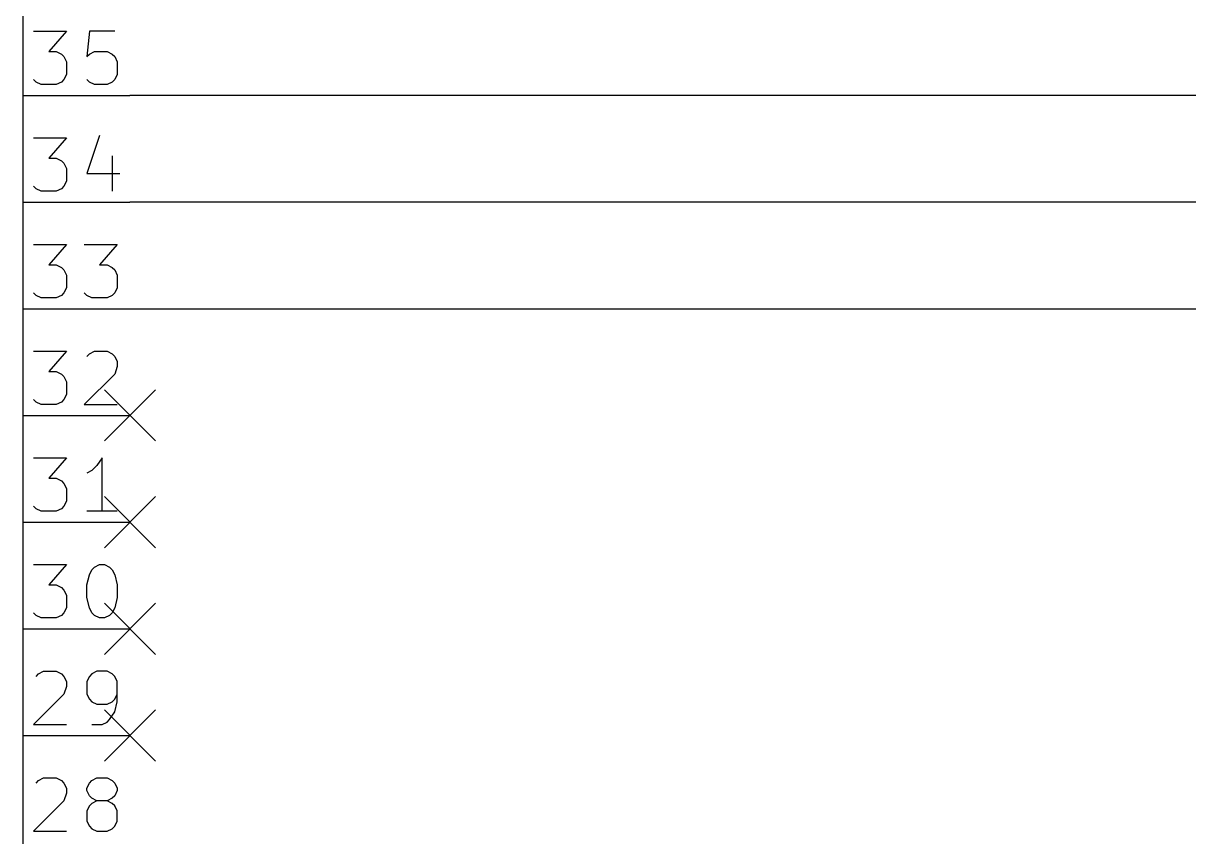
# Model space of a CAD drawing. Extents: x 0.4 to 11.3, y -7.9 to -0.4.
# Drawn here: x 6.2 to 7.292, y -2.745 to -1.982 of the extents above; entities that cross this region are included whole.
import ezdxf

# ---------------------------------------------------------------- set-up
doc = ezdxf.new("R2010")
doc.units = 0
doc.header["$MEASUREMENT"] = 0
for name, color, linetype in [('BLUE2', 5, 'CONTINUOUS'), ('GREEN3', 91, 'CONTINUOUS'), ('LYELLOW', 51, 'CONTINUOUS'), ('RED2', 1, 'CONTINUOUS'), ('RED3', 11, 'CONTINUOUS')]:
    doc.layers.add(name, color=color, linetype=linetype)

msp = doc.modelspace()

# ---------------------------------------------------------------- linework, layer by layer
at = {"layer": 'BLUE2', "linetype": 'CONTINUOUS'}
for p, q in [((6.276, -2.326), (6.324, -2.374)), ((6.324, -2.326), (6.276, -2.374)), ((6.276, -2.426), (6.324, -2.474)), ((6.324, -2.426), (6.276, -2.474)), ((6.276, -2.526), (6.324, -2.574)), ((6.324, -2.526), (6.276, -2.574)), ((6.276, -2.626), (6.324, -2.674)), ((6.324, -2.626), (6.276, -2.674))]:
    msp.add_line(p, q, dxfattribs=at)
at = {"layer": 'GREEN3', "linetype": 'CONTINUOUS'}
for p, q in [((8.7, -2.05), (6.3, -2.05)), ((8.9, -2.15), (6.3, -2.15)), ((6.3, -2.25), (8.8, -2.25))]:
    msp.add_line(p, q, dxfattribs=at)
at = {"layer": 'LYELLOW', "linetype": 'CONTINUOUS'}
msp.add_line((6.2, -3.55), (6.2, -1.45), dxfattribs=at)
at = {"layer": 'RED2', "linetype": 'CONTINUOUS'}
for p, q in [((6.2, -3.55), (6.2, -1.45)), ((6.2, -2.05), (6.3, -2.05)), ((6.2, -2.05), (6.3, -2.05)), ((6.2, -2.15), (6.3, -2.15)), ((6.2, -2.15), (6.3, -2.15)), ((6.2, -2.25), (6.3, -2.25)), ((6.2, -2.25), (6.3, -2.25)), ((6.2, -2.35), (6.3, -2.35)), ((6.2, -2.35), (6.3, -2.35)), ((6.2, -2.45), (6.3, -2.45)), ((6.2, -2.45), (6.3, -2.45)), ((6.2, -2.55), (6.3, -2.55)), ((6.2, -2.55), (6.3, -2.55)), ((6.2, -2.65), (6.3, -2.65)), ((6.2, -2.65), (6.3, -2.65))]:
    msp.add_line(p, q, dxfattribs=at)
at = {"layer": 'RED3', "linetype": 'CONTINUOUS'}
for p, q in [((6.20952, -1.98988), (6.24048, -1.98988)), ((6.20952, -1.98988), (6.24048, -1.98988)), ((6.24048, -1.98988), (6.22381, -2.00893)), ((6.24048, -1.98988), (6.22381, -2.00893)), ((6.2619, -1.98988), (6.25952, -2.01369)), ((6.2619, -1.98988), (6.25952, -2.01369)), ((6.28571, -1.98988), (6.2619, -1.98988)), ((6.28571, -1.98988), (6.2619, -1.98988)), ((6.22381, -2.00893), (6.23095, -2.00893)), ((6.22381, -2.00893), (6.23095, -2.00893)), ((6.23095, -2.00893), (6.23571, -2.01131)), ((6.23095, -2.00893), (6.23571, -2.01131)), ((6.2619, -2.01131), (6.26667, -2.00893)), ((6.2619, -2.01131), (6.26667, -2.00893)), ((6.26667, -2.00893), (6.27857, -2.00893)), ((6.26667, -2.00893), (6.27857, -2.00893)), ((6.27857, -2.00893), (6.28333, -2.01131)), ((6.27857, -2.00893), (6.28333, -2.01131)), ((6.23571, -2.01131), (6.23809, -2.01369)), ((6.23571, -2.01131), (6.23809, -2.01369)), ((6.23809, -2.01369), (6.24048, -2.01845)), ((6.23809, -2.01369), (6.24048, -2.01845)), ((6.24048, -2.01845), (6.24048, -2.03035)), ((6.24048, -2.01845), (6.24048, -2.03035)), ((6.25952, -2.01369), (6.2619, -2.01131)), ((6.25952, -2.01369), (6.2619, -2.01131)), ((6.28333, -2.01131), (6.28571, -2.01369)), ((6.28333, -2.01131), (6.28571, -2.01369)), ((6.28571, -2.01369), (6.28809, -2.01845)), ((6.28571, -2.01369), (6.28809, -2.01845)), ((6.28809, -2.01845), (6.28809, -2.03035)), ((6.28809, -2.01845), (6.28809, -2.03035)), ((6.24048, -2.03035), (6.23809, -2.03512)), ((6.24048, -2.03035), (6.23809, -2.03512)), ((6.28809, -2.03035), (6.28571, -2.03512)), ((6.28809, -2.03035), (6.28571, -2.03512)), ((6.21191, -2.0375), (6.20952, -2.03512)), ((6.21191, -2.0375), (6.20952, -2.03512)), ((6.21667, -2.03988), (6.21191, -2.0375)), ((6.21667, -2.03988), (6.21191, -2.0375)), ((6.23095, -2.03988), (6.21667, -2.03988)), ((6.23095, -2.03988), (6.21667, -2.03988)), ((6.23571, -2.0375), (6.23095, -2.03988)), ((6.23571, -2.0375), (6.23095, -2.03988)), ((6.23809, -2.03512), (6.23571, -2.0375)), ((6.23809, -2.03512), (6.23571, -2.0375)), ((6.2619, -2.0375), (6.25952, -2.03512)), ((6.2619, -2.0375), (6.25952, -2.03512)), ((6.26667, -2.03988), (6.2619, -2.0375)), ((6.26667, -2.03988), (6.2619, -2.0375)), ((6.27857, -2.03988), (6.26667, -2.03988)), ((6.27857, -2.03988), (6.26667, -2.03988)), ((6.28333, -2.0375), (6.27857, -2.03988)), ((6.28333, -2.0375), (6.27857, -2.03988)), ((6.28571, -2.03512), (6.28333, -2.0375)), ((6.28571, -2.03512), (6.28333, -2.0375)), ((6.20952, -2.08988), (6.24048, -2.08988)), ((6.20952, -2.08988), (6.24048, -2.08988)), ((6.24048, -2.08988), (6.22381, -2.10893)), ((6.24048, -2.08988), (6.22381, -2.10893)), ((6.27143, -2.0875), (6.25952, -2.12321)), ((6.27143, -2.0875), (6.25952, -2.12321)), ((6.28333, -2.10655), (6.28333, -2.13988)), ((6.28333, -2.10655), (6.28333, -2.13988)), ((6.22381, -2.10893), (6.23095, -2.10893)), ((6.22381, -2.10893), (6.23095, -2.10893)), ((6.23095, -2.10893), (6.23571, -2.11131)), ((6.23095, -2.10893), (6.23571, -2.11131)), ((6.23571, -2.11131), (6.23809, -2.11369)), ((6.23571, -2.11131), (6.23809, -2.11369)), ((6.23809, -2.11369), (6.24048, -2.11845)), ((6.23809, -2.11369), (6.24048, -2.11845)), ((6.24048, -2.11845), (6.24048, -2.13035)), ((6.24048, -2.11845), (6.24048, -2.13035)), ((6.25952, -2.12321), (6.29047, -2.12321)), ((6.25952, -2.12321), (6.29047, -2.12321)), ((6.21191, -2.1375), (6.20952, -2.13512)), ((6.21191, -2.1375), (6.20952, -2.13512)), ((6.21667, -2.13988), (6.21191, -2.1375)), ((6.21667, -2.13988), (6.21191, -2.1375)), ((6.23095, -2.13988), (6.21667, -2.13988)), ((6.23095, -2.13988), (6.21667, -2.13988)), ((6.23571, -2.1375), (6.23095, -2.13988)), ((6.23571, -2.1375), (6.23095, -2.13988)), ((6.23809, -2.13512), (6.23571, -2.1375)), ((6.23809, -2.13512), (6.23571, -2.1375)), ((6.24048, -2.13035), (6.23809, -2.13512)), ((6.24048, -2.13035), (6.23809, -2.13512)), ((6.20952, -2.18988), (6.24048, -2.18988)), ((6.20952, -2.18988), (6.24048, -2.18988)), ((6.24048, -2.18988), (6.22381, -2.20893)), ((6.24048, -2.18988), (6.22381, -2.20893)), ((6.25714, -2.18988), (6.28809, -2.18988)), ((6.25714, -2.18988), (6.28809, -2.18988)), ((6.28809, -2.18988), (6.27143, -2.20893)), ((6.28809, -2.18988), (6.27143, -2.20893)), ((6.22381, -2.20893), (6.23095, -2.20893)), ((6.22381, -2.20893), (6.23095, -2.20893)), ((6.23095, -2.20893), (6.23571, -2.21131)), ((6.23095, -2.20893), (6.23571, -2.21131)), ((6.23571, -2.21131), (6.23809, -2.21369)), ((6.23571, -2.21131), (6.23809, -2.21369)), ((6.23809, -2.21369), (6.24048, -2.21845)), ((6.23809, -2.21369), (6.24048, -2.21845)), ((6.27143, -2.20893), (6.27857, -2.20893)), ((6.27143, -2.20893), (6.27857, -2.20893)), ((6.27857, -2.20893), (6.28333, -2.21131)), ((6.27857, -2.20893), (6.28333, -2.21131)), ((6.28333, -2.21131), (6.28571, -2.21369)), ((6.28333, -2.21131), (6.28571, -2.21369)), ((6.28571, -2.21369), (6.28809, -2.21845)), ((6.28571, -2.21369), (6.28809, -2.21845)), ((6.24048, -2.21845), (6.24048, -2.23035)), ((6.24048, -2.21845), (6.24048, -2.23035)), ((6.28809, -2.21845), (6.28809, -2.23035)), ((6.28809, -2.21845), (6.28809, -2.23035)), ((6.21191, -2.2375), (6.20952, -2.23512)), ((6.21191, -2.2375), (6.20952, -2.23512)), ((6.21667, -2.23988), (6.21191, -2.2375)), ((6.21667, -2.23988), (6.21191, -2.2375)), ((6.23571, -2.2375), (6.23095, -2.23988)), ((6.23571, -2.2375), (6.23095, -2.23988)), ((6.23809, -2.23512), (6.23571, -2.2375)), ((6.23809, -2.23512), (6.23571, -2.2375)), ((6.24048, -2.23035), (6.23809, -2.23512)), ((6.24048, -2.23035), (6.23809, -2.23512)), ((6.25952, -2.2375), (6.25714, -2.23512)), ((6.25952, -2.2375), (6.25714, -2.23512)), ((6.26428, -2.23988), (6.25952, -2.2375)), ((6.26428, -2.23988), (6.25952, -2.2375)), ((6.28333, -2.2375), (6.27857, -2.23988)), ((6.28333, -2.2375), (6.27857, -2.23988)), ((6.28571, -2.23512), (6.28333, -2.2375)), ((6.28571, -2.23512), (6.28333, -2.2375)), ((6.28809, -2.23035), (6.28571, -2.23512)), ((6.28809, -2.23035), (6.28571, -2.23512)), ((6.23095, -2.23988), (6.21667, -2.23988)), ((6.23095, -2.23988), (6.21667, -2.23988)), ((6.27857, -2.23988), (6.26428, -2.23988)), ((6.27857, -2.23988), (6.26428, -2.23988)), ((6.20952, -2.28988), (6.24048, -2.28988)), ((6.20952, -2.28988), (6.24048, -2.28988)), ((6.24048, -2.28988), (6.22381, -2.30893)), ((6.24048, -2.28988), (6.22381, -2.30893)), ((6.25952, -2.29464), (6.2619, -2.29226)), ((6.25952, -2.29464), (6.2619, -2.29226)), ((6.2619, -2.29226), (6.26667, -2.28988)), ((6.2619, -2.29226), (6.26667, -2.28988)), ((6.26667, -2.28988), (6.27857, -2.28988)), ((6.26667, -2.28988), (6.27857, -2.28988)), ((6.27857, -2.28988), (6.28333, -2.29226)), ((6.27857, -2.28988), (6.28333, -2.29226)), ((6.28333, -2.29226), (6.28571, -2.29464)), ((6.28333, -2.29226), (6.28571, -2.29464)), ((6.28571, -2.29464), (6.28809, -2.2994)), ((6.28571, -2.29464), (6.28809, -2.2994)), ((6.28809, -2.30417), (6.28571, -2.31131)), ((6.28809, -2.30417), (6.28571, -2.31131)), ((6.28809, -2.2994), (6.28809, -2.30417)), ((6.28809, -2.2994), (6.28809, -2.30417)), ((6.22381, -2.30893), (6.23095, -2.30893)), ((6.22381, -2.30893), (6.23095, -2.30893)), ((6.23095, -2.30893), (6.23571, -2.31131)), ((6.23095, -2.30893), (6.23571, -2.31131)), ((6.23571, -2.31131), (6.23809, -2.31369)), ((6.23571, -2.31131), (6.23809, -2.31369)), ((6.23809, -2.31369), (6.24048, -2.31845)), ((6.23809, -2.31369), (6.24048, -2.31845)), ((6.28571, -2.31131), (6.25714, -2.33988)), ((6.28571, -2.31131), (6.25714, -2.33988)), ((6.24048, -2.31845), (6.24048, -2.33035)), ((6.24048, -2.31845), (6.24048, -2.33035)), ((6.21191, -2.3375), (6.20952, -2.33512)), ((6.21191, -2.3375), (6.20952, -2.33512)), ((6.21667, -2.33988), (6.21191, -2.3375)), ((6.21667, -2.33988), (6.21191, -2.3375)), ((6.23571, -2.3375), (6.23095, -2.33988)), ((6.23571, -2.3375), (6.23095, -2.33988)), ((6.23809, -2.33512), (6.23571, -2.3375)), ((6.23809, -2.33512), (6.23571, -2.3375)), ((6.24048, -2.33035), (6.23809, -2.33512)), ((6.24048, -2.33035), (6.23809, -2.33512)), ((6.23095, -2.33988), (6.21667, -2.33988)), ((6.23095, -2.33988), (6.21667, -2.33988)), ((6.25714, -2.33988), (6.28809, -2.33988)), ((6.25714, -2.33988), (6.28809, -2.33988)), ((6.20952, -2.38988), (6.24048, -2.38988)), ((6.20952, -2.38988), (6.24048, -2.38988)), ((6.24048, -2.38988), (6.22381, -2.40893)), ((6.24048, -2.38988), (6.22381, -2.40893)), ((6.27381, -2.38988), (6.26905, -2.39702)), ((6.27381, -2.38988), (6.26905, -2.39702)), ((6.27381, -2.43988), (6.27381, -2.38988)), ((6.27381, -2.43988), (6.27381, -2.38988)), ((6.26428, -2.40178), (6.25952, -2.40417)), ((6.26428, -2.40178), (6.25952, -2.40417)), ((6.26905, -2.39702), (6.26428, -2.40178)), ((6.26905, -2.39702), (6.26428, -2.40178)), ((6.22381, -2.40893), (6.23095, -2.40893)), ((6.22381, -2.40893), (6.23095, -2.40893)), ((6.23095, -2.40893), (6.23571, -2.41131)), ((6.23095, -2.40893), (6.23571, -2.41131)), ((6.23571, -2.41131), (6.23809, -2.41369)), ((6.23571, -2.41131), (6.23809, -2.41369)), ((6.23809, -2.41369), (6.24048, -2.41845)), ((6.23809, -2.41369), (6.24048, -2.41845)), ((6.24048, -2.41845), (6.24048, -2.43035)), ((6.24048, -2.41845), (6.24048, -2.43035)), ((6.21191, -2.4375), (6.20952, -2.43512)), ((6.21191, -2.4375), (6.20952, -2.43512)), ((6.23809, -2.43512), (6.23571, -2.4375)), ((6.23809, -2.43512), (6.23571, -2.4375)), ((6.24048, -2.43035), (6.23809, -2.43512)), ((6.24048, -2.43035), (6.23809, -2.43512)), ((6.21667, -2.43988), (6.21191, -2.4375)), ((6.21667, -2.43988), (6.21191, -2.4375)), ((6.23095, -2.43988), (6.21667, -2.43988)), ((6.23095, -2.43988), (6.21667, -2.43988)), ((6.23571, -2.4375), (6.23095, -2.43988)), ((6.23571, -2.4375), (6.23095, -2.43988)), ((6.28809, -2.43988), (6.25952, -2.43988)), ((6.28809, -2.43988), (6.25952, -2.43988)), ((6.20952, -2.48988), (6.24048, -2.48988)), ((6.20952, -2.48988), (6.24048, -2.48988)), ((6.24048, -2.48988), (6.22381, -2.50893)), ((6.24048, -2.48988), (6.22381, -2.50893)), ((6.26667, -2.49226), (6.27143, -2.48988)), ((6.26667, -2.49226), (6.27143, -2.48988)), ((6.27143, -2.48988), (6.27619, -2.48988)), ((6.27143, -2.48988), (6.27619, -2.48988)), ((6.27619, -2.48988), (6.28095, -2.49226)), ((6.27619, -2.48988), (6.28095, -2.49226)), ((6.25952, -2.50893), (6.2619, -2.4994)), ((6.25952, -2.50893), (6.2619, -2.4994)), ((6.2619, -2.4994), (6.26428, -2.49464)), ((6.2619, -2.4994), (6.26428, -2.49464)), ((6.26428, -2.49464), (6.26667, -2.49226)), ((6.26428, -2.49464), (6.26667, -2.49226)), ((6.28095, -2.49226), (6.28333, -2.49464)), ((6.28095, -2.49226), (6.28333, -2.49464)), ((6.28333, -2.49464), (6.28571, -2.4994)), ((6.28333, -2.49464), (6.28571, -2.4994)), ((6.28571, -2.4994), (6.28809, -2.50893)), ((6.28571, -2.4994), (6.28809, -2.50893)), ((6.22381, -2.50893), (6.23095, -2.50893)), ((6.22381, -2.50893), (6.23095, -2.50893)), ((6.23095, -2.50893), (6.23571, -2.51131)), ((6.23095, -2.50893), (6.23571, -2.51131)), ((6.23571, -2.51131), (6.23809, -2.51369)), ((6.23571, -2.51131), (6.23809, -2.51369)), ((6.25952, -2.52083), (6.25952, -2.50893)), ((6.25952, -2.52083), (6.25952, -2.50893)), ((6.28809, -2.50893), (6.28809, -2.52083)), ((6.28809, -2.50893), (6.28809, -2.52083)), ((6.23809, -2.51369), (6.24048, -2.51845)), ((6.23809, -2.51369), (6.24048, -2.51845)), ((6.24048, -2.51845), (6.24048, -2.53035)), ((6.24048, -2.51845), (6.24048, -2.53035)), ((6.2619, -2.53035), (6.25952, -2.52083)), ((6.2619, -2.53035), (6.25952, -2.52083)), ((6.28809, -2.52083), (6.28571, -2.53035)), ((6.28809, -2.52083), (6.28571, -2.53035)), ((6.24048, -2.53035), (6.23809, -2.53512)), ((6.24048, -2.53035), (6.23809, -2.53512)), ((6.26428, -2.53512), (6.2619, -2.53035)), ((6.26428, -2.53512), (6.2619, -2.53035)), ((6.28571, -2.53035), (6.28333, -2.53512)), ((6.28571, -2.53035), (6.28333, -2.53512)), ((6.21191, -2.5375), (6.20952, -2.53512)), ((6.21191, -2.5375), (6.20952, -2.53512)), ((6.21667, -2.53988), (6.21191, -2.5375)), ((6.21667, -2.53988), (6.21191, -2.5375)), ((6.23095, -2.53988), (6.21667, -2.53988)), ((6.23095, -2.53988), (6.21667, -2.53988)), ((6.23571, -2.5375), (6.23095, -2.53988)), ((6.23571, -2.5375), (6.23095, -2.53988)), ((6.23809, -2.53512), (6.23571, -2.5375)), ((6.23809, -2.53512), (6.23571, -2.5375)), ((6.26667, -2.5375), (6.26428, -2.53512)), ((6.26667, -2.5375), (6.26428, -2.53512)), ((6.27143, -2.53988), (6.26667, -2.5375)), ((6.27143, -2.53988), (6.26667, -2.5375)), ((6.27619, -2.53988), (6.27143, -2.53988)), ((6.27619, -2.53988), (6.27143, -2.53988)), ((6.28095, -2.5375), (6.27619, -2.53988)), ((6.28095, -2.5375), (6.27619, -2.53988)), ((6.28333, -2.53512), (6.28095, -2.5375)), ((6.28333, -2.53512), (6.28095, -2.5375)), ((6.21191, -2.59464), (6.21428, -2.59226)), ((6.21191, -2.59464), (6.21428, -2.59226)), ((6.21428, -2.59226), (6.21905, -2.58988)), ((6.21428, -2.59226), (6.21905, -2.58988)), ((6.21905, -2.58988), (6.23095, -2.58988)), ((6.21905, -2.58988), (6.23095, -2.58988)), ((6.23095, -2.58988), (6.23571, -2.59226)), ((6.23095, -2.58988), (6.23571, -2.59226)), ((6.23571, -2.59226), (6.23809, -2.59464)), ((6.23571, -2.59226), (6.23809, -2.59464)), ((6.23809, -2.59464), (6.24048, -2.5994)), ((6.23809, -2.59464), (6.24048, -2.5994)), ((6.24048, -2.5994), (6.24048, -2.60417)), ((6.24048, -2.5994), (6.24048, -2.60417)), ((6.2619, -2.59464), (6.25952, -2.5994)), ((6.2619, -2.59464), (6.25952, -2.5994)), ((6.25952, -2.5994), (6.25952, -2.61131)), ((6.25952, -2.5994), (6.25952, -2.61131)), ((6.26428, -2.59226), (6.2619, -2.59464)), ((6.26428, -2.59226), (6.2619, -2.59464)), ((6.26905, -2.58988), (6.26428, -2.59226)), ((6.26905, -2.58988), (6.26428, -2.59226)), ((6.27857, -2.58988), (6.26905, -2.58988)), ((6.27857, -2.58988), (6.26905, -2.58988)), ((6.28333, -2.59226), (6.27857, -2.58988)), ((6.28333, -2.59226), (6.27857, -2.58988)), ((6.28571, -2.59464), (6.28333, -2.59226)), ((6.28571, -2.59464), (6.28333, -2.59226)), ((6.28809, -2.5994), (6.28571, -2.59464)), ((6.28809, -2.5994), (6.28571, -2.59464)), ((6.28809, -2.61845), (6.28809, -2.5994)), ((6.28809, -2.61845), (6.28809, -2.5994)), ((6.24048, -2.60417), (6.23809, -2.61131)), ((6.24048, -2.60417), (6.23809, -2.61131)), ((6.23809, -2.61131), (6.20952, -2.63988)), ((6.23809, -2.61131), (6.20952, -2.63988)), ((6.25952, -2.61131), (6.2619, -2.61607)), ((6.25952, -2.61131), (6.2619, -2.61607)), ((6.2619, -2.61607), (6.26428, -2.61845)), ((6.2619, -2.61607), (6.26428, -2.61845)), ((6.26428, -2.61845), (6.26905, -2.62083)), ((6.26428, -2.61845), (6.26905, -2.62083)), ((6.26905, -2.62083), (6.27857, -2.62083)), ((6.26905, -2.62083), (6.27857, -2.62083)), ((6.27857, -2.62083), (6.28333, -2.61845)), ((6.27857, -2.62083), (6.28333, -2.61845)), ((6.28333, -2.61845), (6.28571, -2.61607)), ((6.28333, -2.61845), (6.28571, -2.61607)), ((6.28571, -2.61607), (6.28809, -2.61131)), ((6.28571, -2.61607), (6.28809, -2.61131)), ((6.28571, -2.62797), (6.28809, -2.61845)), ((6.28571, -2.62797), (6.28809, -2.61845)), ((6.28095, -2.63512), (6.28571, -2.62797)), ((6.28095, -2.63512), (6.28571, -2.62797)), ((6.20952, -2.63988), (6.24048, -2.63988)), ((6.20952, -2.63988), (6.24048, -2.63988)), ((6.26428, -2.63988), (6.27381, -2.63988)), ((6.26428, -2.63988), (6.27381, -2.63988)), ((6.27381, -2.63988), (6.27857, -2.6375)), ((6.27381, -2.63988), (6.27857, -2.6375)), ((6.27857, -2.6375), (6.28095, -2.63512)), ((6.27857, -2.6375), (6.28095, -2.63512)), ((6.21191, -2.69464), (6.21428, -2.69226)), ((6.21191, -2.69464), (6.21428, -2.69226)), ((6.21428, -2.69226), (6.21905, -2.68988)), ((6.21428, -2.69226), (6.21905, -2.68988)), ((6.21905, -2.68988), (6.23095, -2.68988)), ((6.21905, -2.68988), (6.23095, -2.68988)), ((6.23095, -2.68988), (6.23571, -2.69226)), ((6.23095, -2.68988), (6.23571, -2.69226)), ((6.23571, -2.69226), (6.23809, -2.69464)), ((6.23571, -2.69226), (6.23809, -2.69464)), ((6.23809, -2.69464), (6.24048, -2.6994)), ((6.23809, -2.69464), (6.24048, -2.6994)), ((6.25952, -2.6994), (6.2619, -2.69464)), ((6.25952, -2.6994), (6.2619, -2.69464)), ((6.2619, -2.69464), (6.26428, -2.69226)), ((6.2619, -2.69464), (6.26428, -2.69226)), ((6.26428, -2.69226), (6.26905, -2.68988)), ((6.26428, -2.69226), (6.26905, -2.68988)), ((6.26905, -2.68988), (6.27857, -2.68988)), ((6.26905, -2.68988), (6.27857, -2.68988)), ((6.27857, -2.68988), (6.28333, -2.69226)), ((6.27857, -2.68988), (6.28333, -2.69226)), ((6.28333, -2.69226), (6.28571, -2.69464)), ((6.28333, -2.69226), (6.28571, -2.69464)), ((6.28571, -2.69464), (6.28809, -2.6994)), ((6.28571, -2.69464), (6.28809, -2.6994)), ((6.24048, -2.70417), (6.23809, -2.71131)), ((6.24048, -2.70417), (6.23809, -2.71131)), ((6.24048, -2.6994), (6.24048, -2.70417)), ((6.24048, -2.6994), (6.24048, -2.70417)), ((6.25952, -2.70178), (6.25952, -2.6994)), ((6.25952, -2.70178), (6.25952, -2.6994)), ((6.2619, -2.70655), (6.25952, -2.70178)), ((6.2619, -2.70655), (6.25952, -2.70178)), ((6.26428, -2.70893), (6.2619, -2.70655)), ((6.26428, -2.70893), (6.2619, -2.70655)), ((6.26905, -2.71131), (6.26428, -2.70893)), ((6.26905, -2.71131), (6.26428, -2.70893)), ((6.28333, -2.70893), (6.27857, -2.71131)), ((6.28333, -2.70893), (6.27857, -2.71131)), ((6.28571, -2.70655), (6.28333, -2.70893)), ((6.28571, -2.70655), (6.28333, -2.70893)), ((6.28809, -2.70178), (6.28571, -2.70655)), ((6.28809, -2.70178), (6.28571, -2.70655)), ((6.28809, -2.6994), (6.28809, -2.70178)), ((6.28809, -2.6994), (6.28809, -2.70178)), ((6.23809, -2.71131), (6.20952, -2.73988)), ((6.23809, -2.71131), (6.20952, -2.73988)), ((6.2619, -2.71607), (6.25952, -2.72083)), ((6.2619, -2.71607), (6.25952, -2.72083)), ((6.26428, -2.71369), (6.2619, -2.71607)), ((6.26428, -2.71369), (6.2619, -2.71607)), ((6.26905, -2.71131), (6.26428, -2.71369)), ((6.26905, -2.71131), (6.26428, -2.71369)), ((6.27857, -2.71131), (6.26905, -2.71131)), ((6.27857, -2.71131), (6.26905, -2.71131)), ((6.28333, -2.71369), (6.27857, -2.71131)), ((6.28333, -2.71369), (6.27857, -2.71131)), ((6.28571, -2.71607), (6.28333, -2.71369)), ((6.28571, -2.71607), (6.28333, -2.71369)), ((6.28809, -2.72083), (6.28571, -2.71607)), ((6.28809, -2.72083), (6.28571, -2.71607)), ((6.25952, -2.72083), (6.25952, -2.73035)), ((6.25952, -2.72083), (6.25952, -2.73035)), ((6.25952, -2.73035), (6.2619, -2.73512)), ((6.25952, -2.73035), (6.2619, -2.73512)), ((6.28571, -2.73512), (6.28809, -2.73035)), ((6.28571, -2.73512), (6.28809, -2.73035)), ((6.28809, -2.73035), (6.28809, -2.72083)), ((6.28809, -2.73035), (6.28809, -2.72083)), ((6.20952, -2.73988), (6.24048, -2.73988)), ((6.20952, -2.73988), (6.24048, -2.73988)), ((6.2619, -2.73512), (6.26428, -2.7375)), ((6.2619, -2.73512), (6.26428, -2.7375)), ((6.26428, -2.7375), (6.26905, -2.73988)), ((6.26428, -2.7375), (6.26905, -2.73988)), ((6.26905, -2.73988), (6.27857, -2.73988)), ((6.26905, -2.73988), (6.27857, -2.73988)), ((6.27857, -2.73988), (6.28333, -2.7375)), ((6.27857, -2.73988), (6.28333, -2.7375)), ((6.28333, -2.7375), (6.28571, -2.73512)), ((6.28333, -2.7375), (6.28571, -2.73512))]:
    msp.add_line(p, q, dxfattribs=at)

doc.saveas('drawing.dxf')
